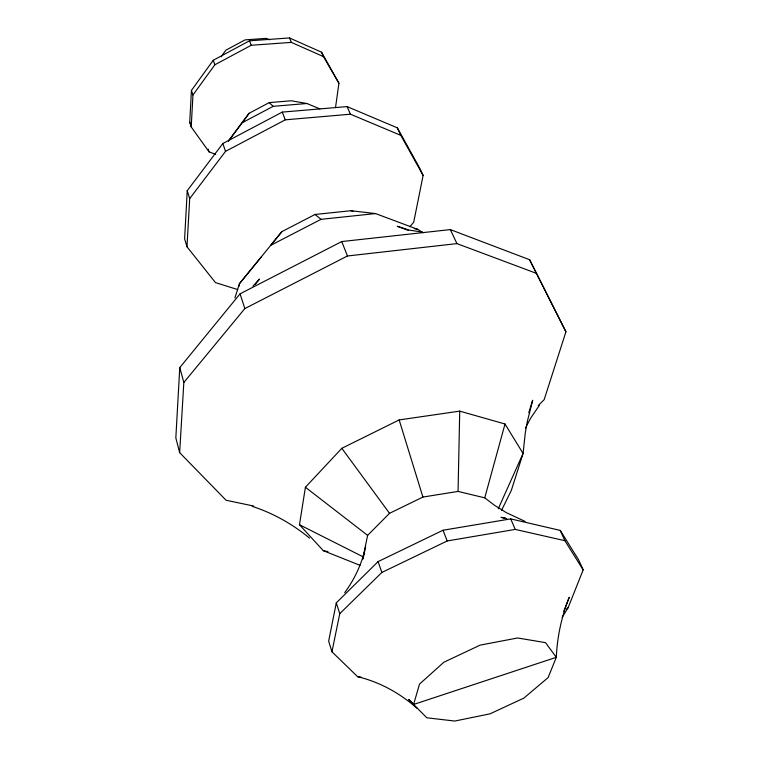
<?xml version="1.0" encoding="UTF-8"?>
<svg xmlns="http://www.w3.org/2000/svg" width="759" height="759" viewBox="0 0 759 759"><rect width="100%" height="100%" fill="white"/><g stroke="black" fill="none" stroke-linecap="round" stroke-linejoin="round"><path stroke-width="1.14" d="M525.095 521.424L506.187 512.572L494.612 505.361L484.745 497.838L458.057 491.415L459.726 411.131L399.158 419.926L341.825 448.313L305.412 487.25L299.482 524.735L323.315 550.683L360.022 565.332M215.679 154.352L209.086 151.885L191.211 126.943L189.722 122.37L191.429 90.435L213.26 60.255L249.502 40.806L289.502 37.95L321.541 52.2L338.931 83.243L335.506 107.617M409.841 226.713L413.702 222.273L423.105 175.443L419.604 167.967L397.346 127.854L347.091 106.602L282.253 112.104L222.833 143.517L187.236 190.689L184.617 238.838L186.98 246.76L215.48 282.623L237.69 289.558M191.211 126.943L192.957 94.989L191.429 90.435M538.245 405.496L544.156 399.67L565.929 331.787L529.592 259.73L450.343 229.597L341.74 241.561L240.072 293.818L179.769 367.612L175.832 437.934L179.655 452.649L226.068 500.247L253.62 506.025M186.98 246.76L189.693 198.611L187.236 190.689M179.655 452.649L183.83 382.479L179.769 367.612M239.246 286.001L239.464 283.657L281.893 231.628L315.032 214.474L350.962 210.717L375.544 213.573L417.668 229.322L423.105 232.757M362.717 558.814L367.622 535.38L389.528 513.321L422.915 497.06L458.057 491.415M562.134 617.38L568.121 607.693L583.168 569.886L578.576 559.791L560.218 530.408L510.731 518.9L443.019 530.237L378.086 561.613L336.294 602.855L328.647 641.137L331.958 651.801L357.641 676.705C379.737 681.99 400.154 693.309 417.089 708.365M331.958 651.801L339.757 613.67L336.294 602.855M363.039 558.985L365.667 546.765M484.745 497.838L505.01 424.006L459.726 411.131M413.598 704.466L419.499 684.134L443.835 662.237L480.105 645.141L517.638 637.977L545.503 642.636L556.319 657.313L548.102 677.607L523.843 698.119L489.991 713.849L454.774 721.05L426.814 717.786L408.636 699.418L413.598 704.466L556.319 657.313C557.21 636.763 561.603 616.365 569.278 597.267L563.633 611.526M364.149 552.846C360.164 567.163 353.514 580.711 344.69 592.665M528.795 412.659L532.666 400.259L527.268 421.729L525.313 432.744L523.074 453.465L511.329 490.418L501.576 510.266M234.92 297.907L239.464 283.657L261.21 257.064M498.265 508.758L523.074 453.465L505.01 424.006M525.437 428.048L530.683 418.114L539.317 405.467M228.516 141.041L249.142 113.262L269.227 102.607L291.323 100.776L306.902 103.509L319.843 108.888M192.957 94.989L214.873 64.771L251.238 45.274L291.352 42.381L323.467 56.602L338.931 83.243M221.068 56.821L225.888 50.179L245.062 39.876L266.295 38.367L269.54 39.791M228.459 140.927L249.142 113.262M189.693 198.611L225.527 151.364L285.28 119.827L350.421 114.201L400.837 135.368L423.105 175.443M255.043 284.549L259.54 279.075L252.965 286.096M281.893 231.628L270.546 245.423L321.01 219.332L375.544 213.573M183.83 382.479L244.825 308.581L347.461 255.982L456.927 243.611L536.566 273.411M339.757 613.67L381.872 572.447L447.203 540.958L515.238 529.412L564.876 540.693L583.168 569.886M566.337 609.249L568.121 607.693M242.463 122.607L273.183 106.326L306.902 103.509M422.497 232.102L409.499 230.167L397.185 226.258L408.152 230.338M357.641 676.705L361.113 677.17M323.315 550.683L327.954 551.584M505.836 518.293L500.997 517.344L506.727 518.672M414.281 228.611L417.668 229.322M252.235 506.367C273.155 513.141 292.594 524.156 309.549 538.122M350.962 210.717L353.144 211.524M299.482 524.735L363.03 556.793M305.412 487.25L367.622 535.38M315.032 214.474L321.01 219.332M269.227 102.607L273.183 106.326M341.825 448.313L389.528 513.321M189.722 122.37L191.088 124.286M565.929 331.787L529.592 259.73M450.343 229.597L456.927 243.611M397.346 127.854L400.837 135.368M560.218 530.408L564.876 540.693M347.091 106.602L350.421 114.201M321.541 52.2L323.467 56.602M510.731 518.9L515.238 529.412M289.502 37.95L291.352 42.381M341.74 241.561L347.461 255.982M282.253 112.104L285.28 119.827M443.019 530.237L447.203 540.958M249.502 40.806L251.238 45.274M213.26 60.255L214.873 64.771M378.086 561.613L381.872 572.447M222.833 143.517L225.527 151.364M208.175 149.153L209.086 151.885M240.072 293.818L244.825 308.581M399.158 419.926L422.915 497.06"/></g></svg>
